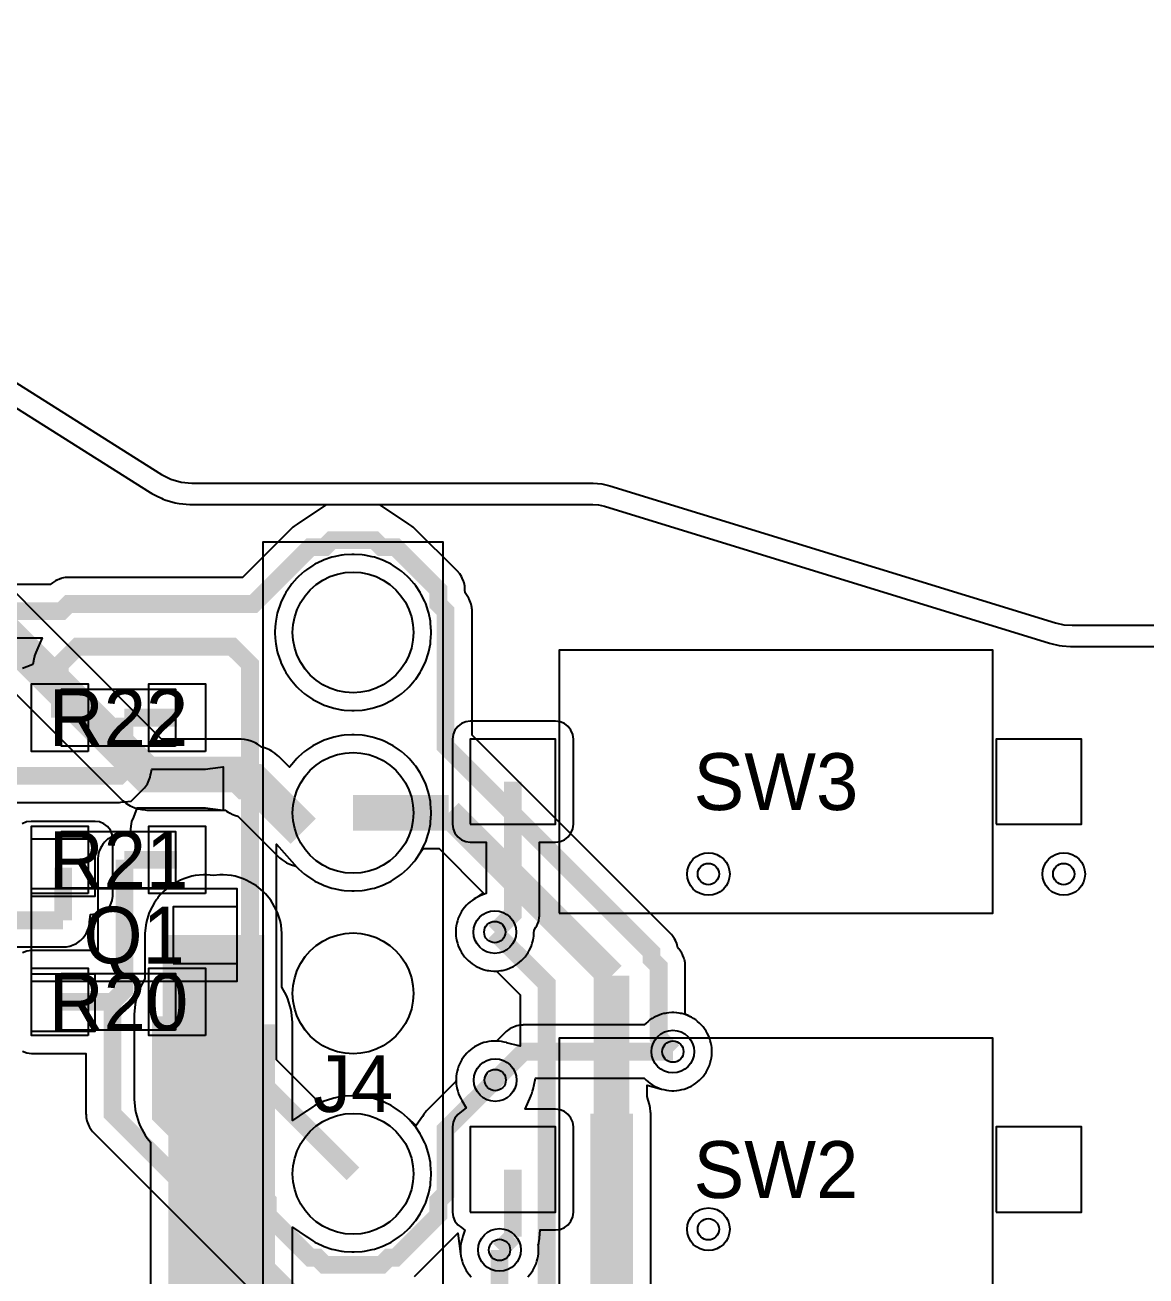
# Model space of a CAD drawing. Header units: millimetres. Extents: x -74 to 74, y -33 to 26.
# Drawn here: x 25.39 to 41.16, y 4.34 to 21.95 of the extents above; entities that cross this region are included whole.
import ezdxf
from ezdxf.enums import TextEntityAlignment as Align

# ---------------------------------------------------------------- set-up
doc = ezdxf.new("R2010")
doc.units = ezdxf.units.MM
for name, color, linetype in [('COBRE_BAIXO', 7, 'Continuous'), ('COBRE_CIMA', 7, 'Continuous'), ('CONTORNO', 7, 'Continuous'), ('CORPOS_BAIXO', 7, 'Continuous'), ('CORPOS_CIMA', 7, 'Continuous'), ('PADS_BAIXO', 7, 'Continuous'), ('PADS_CIMA', 7, 'Continuous'), ('PLANO_GND_BAIXO', 7, 'Continuous'), ('PLANO_GND_CIMA', 7, 'Continuous'), ('REFS_BAIXO', 7, 'Continuous'), ('REFS_CIMA', 7, 'Continuous'), ('VIAS', 7, 'Continuous')]:
    doc.layers.add(name, color=color, linetype=linetype)

msp = doc.modelspace()

# ---------------------------------------------------------------- linework, layer by layer
at = {"layer": 'COBRE_BAIXO'}
for points, const_width in [([(19, 13.7), (25.9, 13.7), (26, 13.8), (28.6, 13.8), (29.4, 14.6), (29.6, 14.6), (29.7, 14.7), (30.3, 14.7), (30.4, 14.6), (30.6, 14.6), (31.2, 14), (31.2, 13.8), (31.3, 13.7), (31.3, 11.8), (34.2, 8.9), (34.2, 8.8), (34.3, 8.7), (34.3, 7.7), (34.5, 7.5)], 0.25), ([(30, 5.78), (28.55, 7.23), (28.55, 12.95), (28.3, 13.2), (26.125, 13.2), (25.875, 12.95), (25.875, 12.2)], 0.25), ([(26.783, 12.2), (26.783, 11.458), (26.708, 11.383), (10.3, 11.383), (9.552, 12.131), (8.939, 12.131)], 0.25), ([(27.525, 12.2), (26.783, 12.2)], 0.25), ([(31.346, 10.86), (30, 10.86)], 0.5), ([(33.638, 8.568), (31.346, 10.86)], 0.4), ([(26.783, 10.2), (26.783, 8.366), (26.617, 8.2)], 0.25), ([(27.525, 10.2), (26.783, 10.2)], 0.25), ([(31.995, 9.183), (32.725, 8.453), (32.725, -8.929), (33.424, -9.628), (35.247, -9.628)], 0.25), ([(33.638, 6.627), (33.638, 8.568)], 0.5), ([(25.875, 8.2), (26.617, 8.2)], 0.25), ([(26.617, 8.2), (26.617, 6.623), (30, 3.24)], 0.25), ([(32, 7.1), (31.3, 6.4), (31.3, 5.5), (31.2, 5.4), (31.2, 5.2), (30.6, 4.6), (30.5, 4.6), (30.4, 4.5), (29.6, 4.5), (29.5, 4.6), (29.4, 4.6), (28.8, 5.2), (28.8, 5.4), (28.7, 5.5), (28.7, 6.3), (28, 7), (28, 7.6), (27.8, 7.8)], 0.25), ([(33.638, -3.076), (33.638, 6.627)], 0.6), ([(33.974, -10.901), (32.061, -8.988), (32.061, 4.709)], 0.25)]:
    msp.add_lwpolyline(points, dxfattribs=dict(at, const_width=const_width))
at = {"layer": 'COBRE_CIMA'}
for points, const_width in [([(24.2, 14.2), (24.3, 14.1), (24.4, 14.1), (27.1, 11.4), (28.4, 11.4), (28.5, 11.3), (28.6, 11.3), (29.3, 10.6)], 0.5), ([(32.25, 11.3), (32.25, 9.438), (31.995, 9.183)], 0.25), ([(25.92, 10.09), (25.92, 9.348)], 0.25), ([(27.92, 7.999), (27.92, 9.14)], 1.2), ([(28.15, 7.884), (28.15, 9.14)], 1.2), ([(28.15, 7.45), (28.15, 9.14)], 1.2), ([(20.57, 9.348), (25.92, 9.348)], 0.25), ([(28.15, 6.628), (27.92, 6.858), (27.92, 7.999)], 1.5), ([(28.15, 6.628), (28.15, 7.884)], 1.5), ([(28.15, 4.07), (28.15, 7.45)], 1.5), ([(34.5, 7.5), (32.4, 7.5), (32, 7.1)], 0.25), ([(28.15, 2.814), (28.15, 6.628)], 1.5), ([(32.25, 5.84), (32.25, 4.898)], 0.25), ([(32.25, 4.898), (32.061, 4.709)], 0.25), ([(28.15, -1), (28.15, 4.07)], 1.2)]:
    msp.add_lwpolyline(points, dxfattribs=dict(at, const_width=const_width))
at = {"layer": 'CONTORNO'}
msp.add_lwpolyline([(10.893, 21.949), (11.001, 21.821), (13.33, 19.752), (13.449, 19.669), (13.584, 19.618), (13.728, 19.6), (20.769, 19.6), (20.918, 19.586), (21.062, 19.544), (21.196, 19.477), (27.304, 15.623), (27.438, 15.556), (27.582, 15.514), (27.731, 15.5), (33.38, 15.5), (33.499, 15.491), (33.615, 15.465), (39.885, 13.535), (40.001, 13.509), (40.12, 13.5), (49.5, 13.5)], dxfattribs=at)
at = {"layer": 'CORPOS_BAIXO'}
for points in [[(27.5, 11.8), (25.9, 11.8), (25.9, 12.6), (27.5, 12.6)], [(27.5, 9.8), (25.9, 9.8), (25.9, 10.6), (27.5, 10.6)], [(27.5, 7.8), (25.9, 7.8), (25.9, 8.6), (27.5, 8.6)]]:
    msp.add_lwpolyline(points, close=True, dxfattribs=at)
at = {"layer": 'CORPOS_CIMA'}
for points in [[(28.73, -0.57), (31.27, -0.57), (31.27, 14.67), (28.73, 14.67)], [(32.9, 9.45), (39, 9.45), (39, 13.15), (32.9, 13.15)], [(25.47, 8.49), (28.37, 8.49), (28.37, 9.79), (25.47, 9.79)], [(32.9, 3.99), (39, 3.99), (39, 7.69), (32.9, 7.69)]]:
    msp.add_lwpolyline(points, close=True, dxfattribs=at)
at = {"layer": 'PADS_BAIXO'}
for points in [[(30.85, 13.4), (30.843, 13.289), (30.821, 13.18), (30.785, 13.075), (30.736, 12.975), (30.674, 12.883), (30.601, 12.799), (30.517, 12.726), (30.425, 12.664), (30.325, 12.615), (30.22, 12.579), (30.111, 12.557), (30, 12.55), (29.889, 12.557), (29.78, 12.579), (29.675, 12.615), (29.575, 12.664), (29.483, 12.726), (29.399, 12.799), (29.326, 12.883), (29.264, 12.975), (29.215, 13.075), (29.179, 13.18), (29.157, 13.289), (29.15, 13.4), (29.157, 13.511), (29.179, 13.62), (29.215, 13.725), (29.264, 13.825), (29.326, 13.917), (29.399, 14.001), (29.483, 14.074), (29.575, 14.136), (29.675, 14.185), (29.78, 14.221), (29.889, 14.243), (30, 14.25), (30.111, 14.243), (30.22, 14.221), (30.325, 14.185), (30.425, 14.136), (30.517, 14.074), (30.601, 14.001), (30.674, 13.917), (30.736, 13.825), (30.785, 13.725), (30.821, 13.62), (30.843, 13.511)], [(26.275, 11.725), (25.475, 11.725), (25.475, 12.675), (26.275, 12.675)], [(27.925, 11.725), (27.125, 11.725), (27.125, 12.675), (27.925, 12.675)], [(30.85, 10.86), (30.843, 10.749), (30.821, 10.64), (30.785, 10.535), (30.736, 10.435), (30.674, 10.343), (30.601, 10.259), (30.517, 10.186), (30.425, 10.124), (30.325, 10.075), (30.22, 10.039), (30.111, 10.017), (30, 10.01), (29.889, 10.017), (29.78, 10.039), (29.675, 10.075), (29.575, 10.124), (29.483, 10.186), (29.399, 10.259), (29.326, 10.343), (29.264, 10.435), (29.215, 10.535), (29.179, 10.64), (29.157, 10.749), (29.15, 10.86), (29.157, 10.971), (29.179, 11.08), (29.215, 11.185), (29.264, 11.285), (29.326, 11.377), (29.399, 11.461), (29.483, 11.534), (29.575, 11.596), (29.675, 11.645), (29.78, 11.681), (29.889, 11.703), (30, 11.71), (30.111, 11.703), (30.22, 11.681), (30.325, 11.645), (30.425, 11.596), (30.517, 11.534), (30.601, 11.461), (30.674, 11.377), (30.736, 11.285), (30.785, 11.185), (30.821, 11.08), (30.843, 10.971)], [(26.275, 9.725), (25.475, 9.725), (25.475, 10.675), (26.275, 10.675)], [(27.925, 9.725), (27.125, 9.725), (27.125, 10.675), (27.925, 10.675)], [(30.85, 8.32), (30.843, 8.209), (30.821, 8.1), (30.785, 7.995), (30.736, 7.895), (30.674, 7.803), (30.601, 7.719), (30.517, 7.646), (30.425, 7.584), (30.325, 7.535), (30.22, 7.499), (30.111, 7.477), (30, 7.47), (29.889, 7.477), (29.78, 7.499), (29.675, 7.535), (29.575, 7.584), (29.483, 7.646), (29.399, 7.719), (29.326, 7.803), (29.264, 7.895), (29.215, 7.995), (29.179, 8.1), (29.157, 8.209), (29.15, 8.32), (29.157, 8.431), (29.179, 8.54), (29.215, 8.645), (29.264, 8.745), (29.326, 8.837), (29.399, 8.921), (29.483, 8.994), (29.575, 9.056), (29.675, 9.105), (29.78, 9.141), (29.889, 9.163), (30, 9.17), (30.111, 9.163), (30.22, 9.141), (30.325, 9.105), (30.425, 9.056), (30.517, 8.994), (30.601, 8.921), (30.674, 8.837), (30.736, 8.745), (30.785, 8.645), (30.821, 8.54), (30.843, 8.431)], [(26.275, 7.725), (25.475, 7.725), (25.475, 8.675), (26.275, 8.675)], [(27.925, 7.725), (27.125, 7.725), (27.125, 8.675), (27.925, 8.675)], [(30.85, 5.78), (30.843, 5.669), (30.821, 5.56), (30.785, 5.455), (30.736, 5.355), (30.674, 5.263), (30.601, 5.179), (30.517, 5.106), (30.425, 5.044), (30.325, 4.995), (30.22, 4.959), (30.111, 4.937), (30, 4.93), (29.889, 4.937), (29.78, 4.959), (29.675, 4.995), (29.575, 5.044), (29.483, 5.106), (29.399, 5.179), (29.326, 5.263), (29.264, 5.355), (29.215, 5.455), (29.179, 5.56), (29.157, 5.669), (29.15, 5.78), (29.157, 5.891), (29.179, 6), (29.215, 6.105), (29.264, 6.205), (29.326, 6.297), (29.399, 6.381), (29.483, 6.454), (29.575, 6.516), (29.675, 6.565), (29.78, 6.601), (29.889, 6.623), (30, 6.63), (30.111, 6.623), (30.22, 6.601), (30.325, 6.565), (30.425, 6.516), (30.517, 6.454), (30.601, 6.381), (30.674, 6.297), (30.736, 6.205), (30.785, 6.105), (30.821, 6), (30.843, 5.891)]]:
    msp.add_lwpolyline(points, close=True, dxfattribs=at)
at = {"layer": 'PADS_CIMA'}
for points in [[(30.85, 13.4), (30.843, 13.289), (30.821, 13.18), (30.785, 13.075), (30.736, 12.975), (30.674, 12.883), (30.601, 12.799), (30.517, 12.726), (30.425, 12.664), (30.325, 12.615), (30.22, 12.579), (30.111, 12.557), (30, 12.55), (29.889, 12.557), (29.78, 12.579), (29.675, 12.615), (29.575, 12.664), (29.483, 12.726), (29.399, 12.799), (29.326, 12.883), (29.264, 12.975), (29.215, 13.075), (29.179, 13.18), (29.157, 13.289), (29.15, 13.4), (29.157, 13.511), (29.179, 13.62), (29.215, 13.725), (29.264, 13.825), (29.326, 13.917), (29.399, 14.001), (29.483, 14.074), (29.575, 14.136), (29.675, 14.185), (29.78, 14.221), (29.889, 14.243), (30, 14.25), (30.111, 14.243), (30.22, 14.221), (30.325, 14.185), (30.425, 14.136), (30.517, 14.074), (30.601, 14.001), (30.674, 13.917), (30.736, 13.825), (30.785, 13.725), (30.821, 13.62), (30.843, 13.511)], [(31.65, 10.7), (32.85, 10.7), (32.85, 11.9), (31.65, 11.9)], [(39.05, 10.7), (40.25, 10.7), (40.25, 11.9), (39.05, 11.9)], [(30.85, 10.86), (30.843, 10.749), (30.821, 10.64), (30.785, 10.535), (30.736, 10.435), (30.674, 10.343), (30.601, 10.259), (30.517, 10.186), (30.425, 10.124), (30.325, 10.075), (30.22, 10.039), (30.111, 10.017), (30, 10.01), (29.889, 10.017), (29.78, 10.039), (29.675, 10.075), (29.575, 10.124), (29.483, 10.186), (29.399, 10.259), (29.326, 10.343), (29.264, 10.435), (29.215, 10.535), (29.179, 10.64), (29.157, 10.749), (29.15, 10.86), (29.157, 10.971), (29.179, 11.08), (29.215, 11.185), (29.264, 11.285), (29.326, 11.377), (29.399, 11.461), (29.483, 11.534), (29.575, 11.596), (29.675, 11.645), (29.78, 11.681), (29.889, 11.703), (30, 11.71), (30.111, 11.703), (30.22, 11.681), (30.325, 11.645), (30.425, 11.596), (30.517, 11.534), (30.601, 11.461), (30.674, 11.377), (30.736, 11.285), (30.785, 11.185), (30.821, 11.08), (30.843, 10.971)], [(25.47, 9.69), (26.37, 9.69), (26.37, 10.49), (25.47, 10.49)], [(27.47, 8.74), (28.37, 8.74), (28.37, 9.54), (27.47, 9.54)], [(30.85, 8.32), (30.843, 8.209), (30.821, 8.1), (30.785, 7.995), (30.736, 7.895), (30.674, 7.803), (30.601, 7.719), (30.517, 7.646), (30.425, 7.584), (30.325, 7.535), (30.22, 7.499), (30.111, 7.477), (30, 7.47), (29.889, 7.477), (29.78, 7.499), (29.675, 7.535), (29.575, 7.584), (29.483, 7.646), (29.399, 7.719), (29.326, 7.803), (29.264, 7.895), (29.215, 7.995), (29.179, 8.1), (29.157, 8.209), (29.15, 8.32), (29.157, 8.431), (29.179, 8.54), (29.215, 8.645), (29.264, 8.745), (29.326, 8.837), (29.399, 8.921), (29.483, 8.994), (29.575, 9.056), (29.675, 9.105), (29.78, 9.141), (29.889, 9.163), (30, 9.17), (30.111, 9.163), (30.22, 9.141), (30.325, 9.105), (30.425, 9.056), (30.517, 8.994), (30.601, 8.921), (30.674, 8.837), (30.736, 8.745), (30.785, 8.645), (30.821, 8.54), (30.843, 8.431)], [(25.47, 7.79), (26.37, 7.79), (26.37, 8.59), (25.47, 8.59)], [(30.85, 5.78), (30.843, 5.669), (30.821, 5.56), (30.785, 5.455), (30.736, 5.355), (30.674, 5.263), (30.601, 5.179), (30.517, 5.106), (30.425, 5.044), (30.325, 4.995), (30.22, 4.959), (30.111, 4.937), (30, 4.93), (29.889, 4.937), (29.78, 4.959), (29.675, 4.995), (29.575, 5.044), (29.483, 5.106), (29.399, 5.179), (29.326, 5.263), (29.264, 5.355), (29.215, 5.455), (29.179, 5.56), (29.157, 5.669), (29.15, 5.78), (29.157, 5.891), (29.179, 6), (29.215, 6.105), (29.264, 6.205), (29.326, 6.297), (29.399, 6.381), (29.483, 6.454), (29.575, 6.516), (29.675, 6.565), (29.78, 6.601), (29.889, 6.623), (30, 6.63), (30.111, 6.623), (30.22, 6.601), (30.325, 6.565), (30.425, 6.516), (30.517, 6.454), (30.601, 6.381), (30.674, 6.297), (30.736, 6.205), (30.785, 6.105), (30.821, 6), (30.843, 5.891)], [(31.65, 5.24), (32.85, 5.24), (32.85, 6.44), (31.65, 6.44)], [(39.05, 5.24), (40.25, 5.24), (40.25, 6.44), (39.05, 6.44)]]:
    msp.add_lwpolyline(points, close=True, dxfattribs=at)
at = {"layer": 'PLANO_GND_BAIXO'}
for points in [[(21.049, 19.215), (27.144, 15.369), (27.144, 15.369), (27.17, 15.355), (27.17, 15.355), (27.237, 15.321), (27.304, 15.288), (27.304, 15.288), (27.328, 15.277), (27.354, 15.268), (27.354, 15.268), (27.498, 15.226), (27.498, 15.226), (27.526, 15.219), (27.554, 15.215), (27.703, 15.201), (27.731, 15.2), (27.731, 15.2), (29.626, 15.2), (29.213, 14.925), (29.213, 14.924), (29.172, 14.897), (29.172, 14.897), (29.153, 14.882), (29.135, 14.865), (29.135, 14.865), (28.445, 14.175), (26, 14.175), (26, 14.175), (25.988, 14.174), (25.976, 14.174), (25.975, 14.174), (25.951, 14.171), (25.951, 14.171), (25.903, 14.162), (25.903, 14.162), (25.898, 14.16), (25.889, 14.158), (25.884, 14.156), (25.88, 14.155), (25.879, 14.155), (25.86, 14.147), (25.84, 14.139), (25.84, 14.139), (25.837, 14.137), (25.834, 14.136), (25.834, 14.136), (25.823, 14.13), (25.813, 14.124), (25.813, 14.124), (25.772, 14.097), (25.771, 14.097), (25.739, 14.075), (19.406, 14.075)], [(34.188, -2.916), (34.188, 6.627), (34.188, 6.627), (34.187, 6.652), (34.181, 6.71), (34.172, 6.758), (34.154, 6.815), (34.138, 6.869), (34.138, 7.029), (34.342, 6.974), (34.342, 6.973), (34.374, 6.965), (34.374, 6.965), (34.393, 6.961), (34.412, 6.957), (34.412, 6.957), (34.444, 6.953), (34.444, 6.953), (34.484, 6.95), (34.516, 6.95), (34.556, 6.953), (34.556, 6.953), (34.588, 6.957), (34.588, 6.957), (34.607, 6.961), (34.626, 6.965), (34.626, 6.965), (34.658, 6.973), (34.695, 6.986), (34.725, 6.999), (34.761, 7.016), (34.789, 7.032), (34.822, 7.054), (34.847, 7.074), (34.877, 7.1), (34.9, 7.123), (34.926, 7.152), (34.946, 7.178), (34.968, 7.211), (34.984, 7.239), (35.001, 7.275), (35.014, 7.305), (35.026, 7.342), (35.035, 7.374), (35.035, 7.374), (35.039, 7.393), (35.043, 7.412), (35.043, 7.412), (35.047, 7.444), (35.047, 7.444), (35.05, 7.484), (35.05, 7.516), (35.047, 7.556), (35.047, 7.556), (35.043, 7.588), (35.043, 7.588), (35.039, 7.607), (35.035, 7.626), (35.035, 7.626), (35.026, 7.658), (35.014, 7.695), (35.001, 7.725), (34.984, 7.761), (34.968, 7.789), (34.946, 7.822), (34.926, 7.848), (34.9, 7.877), (34.877, 7.9), (34.847, 7.926), (34.822, 7.946), (34.789, 7.968), (34.761, 7.984), (34.761, 7.984), (34.745, 7.992), (34.725, 8.001), (34.725, 8.002), (34.675, 8.026), (34.675, 8.7), (34.675, 8.7), (34.674, 8.712), (34.674, 8.725), (34.674, 8.725), (34.671, 8.749), (34.671, 8.749), (34.662, 8.797), (34.661, 8.801), (34.655, 8.82), (34.642, 8.852), (34.636, 8.866), (34.636, 8.866), (34.624, 8.887), (34.597, 8.928), (34.597, 8.928), (34.582, 8.947), (34.581, 8.948), (34.569, 8.963), (34.562, 8.997), (34.555, 9.02), (34.555, 9.02), (34.536, 9.066), (34.524, 9.087), (34.497, 9.128), (34.497, 9.128), (34.482, 9.147), (34.465, 9.165), (34.465, 9.165), (31.675, 11.955), (31.675, 13.7), (31.674, 13.725), (31.674, 13.725), (31.674, 13.727), (31.674, 13.727), (31.672, 13.738), (31.671, 13.749), (31.671, 13.749), (31.662, 13.797), (31.662, 13.797), (31.661, 13.799), (31.657, 13.811), (31.657, 13.811), (31.655, 13.82), (31.655, 13.82), (31.645, 13.843), (31.636, 13.866), (31.636, 13.866), (31.63, 13.878), (31.629, 13.879), (31.629, 13.88), (31.624, 13.887), (31.597, 13.928), (31.597, 13.928), (31.577, 13.958), (31.575, 14), (31.575, 14), (31.574, 14.014), (31.574, 14.024), (31.574, 14.025), (31.571, 14.049), (31.571, 14.049), (31.562, 14.097), (31.562, 14.097), (31.558, 14.11), (31.555, 14.12), (31.555, 14.12), (31.536, 14.166), (31.536, 14.166), (31.524, 14.187), (31.524, 14.188), (31.503, 14.227), (31.465, 14.265), (30.865, 14.865), (30.865, 14.865), (30.847, 14.882), (30.828, 14.897), (30.828, 14.897), (30.787, 14.924), (30.787, 14.925), (30.374, 15.2), (33.369, 15.2), (33.369, 15.2), (33.369, 15.2), (33.375, 15.2), (33.455, 15.194), (33.538, 15.175), (39.797, 13.248), (39.797, 13.248), (39.819, 13.242), (39.819, 13.242), (39.935, 13.216), (39.978, 13.21), (40.097, 13.201), (40.12, 13.2), (40.12, 13.2), (49.47, 13.2)], [(19.406, 13.325), (25.625, 13.325), (25.539, 13.116), (25.539, 13.116), (25.52, 13.07), (25.52, 13.07), (25.517, 13.06), (25.513, 13.047), (25.513, 13.047), (25.494, 12.951), (25.41, 12.916), (25.35, 12.892)], [(11.068, 11.008), (26.708, 11.008), (26.708, 11.008), (26.708, 11.008), (26.716, 11.008), (26.733, 11.009), (26.733, 11.009), (26.878, 11.023), (26.972, 11.117), (26.973, 11.118), (27.048, 11.193), (27.048, 11.193), (27.065, 11.211), (27.08, 11.23), (27.08, 11.23), (27.107, 11.271), (27.119, 11.292), (27.138, 11.338), (27.138, 11.338), (27.145, 11.361), (27.145, 11.361), (27.152, 11.395), (27.154, 11.409), (27.168, 11.475), (27.925, 11.475), (27.925, 11.475), (27.99, 11.483), (27.99, 11.484), (28.175, 11.508), (28.175, 10.892), (27.99, 10.916), (27.99, 10.916), (27.925, 10.925), (27.925, 10.925), (27.125, 10.925), (26.96, 10.925), (26.909, 10.8), (26.909, 10.8), (26.884, 10.74), (26.875, 10.675), (26.875, 10.675), (26.863, 10.584), (26.76, 10.574), (26.759, 10.574), (26.74, 10.572), (26.734, 10.571), (26.734, 10.571), (26.686, 10.562), (26.686, 10.562), (26.673, 10.558), (26.663, 10.555), (26.663, 10.555), (26.617, 10.536), (26.596, 10.524), (26.555, 10.497), (26.555, 10.497), (26.552, 10.494), (26.536, 10.482), (26.536, 10.482), (26.501, 10.447), (26.501, 10.447), (26.489, 10.431), (26.486, 10.428), (26.486, 10.428), (26.459, 10.387), (26.447, 10.366), (26.428, 10.32), (26.428, 10.32), (26.425, 10.31), (26.421, 10.297), (26.421, 10.297), (26.412, 10.249), (26.412, 10.249), (26.409, 10.225), (26.409, 10.225), (26.409, 10.212), (26.408, 10.2), (26.408, 10.2), (26.408, 8.925), (26.275, 8.925), (25.475, 8.925), (25.41, 8.916), (25.35, 8.892)], [(25.35, 7.508), (25.41, 7.484), (25.475, 7.475), (26.242, 7.475), (26.242, 6.623), (26.242, 6.623), (26.243, 6.611), (26.243, 6.598), (26.243, 6.598), (26.246, 6.574), (26.246, 6.574), (26.255, 6.526), (26.255, 6.526), (26.259, 6.513), (26.262, 6.503), (26.262, 6.503), (26.281, 6.457), (26.293, 6.436), (26.32, 6.395), (26.32, 6.395), (26.335, 6.376), (26.352, 6.358), (26.352, 6.358), (29, 3.71)], [(30.865, 4.335), (31.465, 4.935), (31.476, 4.946), (31.514, 4.654), (31.514, 4.654), (31.517, 4.629), (31.518, 4.621), (31.518, 4.621), (31.522, 4.602), (31.526, 4.583), (31.526, 4.583), (31.535, 4.551), (31.547, 4.514), (31.56, 4.484), (31.577, 4.448), (31.593, 4.42), (31.615, 4.388), (31.635, 4.362), (31.635, 4.361), (31.641, 4.355), (31.661, 4.332)]]:
    msp.add_lwpolyline(points, dxfattribs=at)
msp.add_lwpolyline([(29.138, 10.178), (29.211, 10.094), (29.234, 10.071), (29.318, 9.998), (29.318, 9.998), (29.344, 9.978), (29.436, 9.916), (29.464, 9.9), (29.564, 9.851), (29.594, 9.838), (29.595, 9.838), (29.7, 9.802), (29.7, 9.802), (29.731, 9.794), (29.84, 9.772), (29.84, 9.772), (29.845, 9.771), (29.873, 9.768), (29.984, 9.761), (29.984, 9.761), (30.016, 9.761), (30.016, 9.761), (30.127, 9.768), (30.155, 9.771), (30.16, 9.772), (30.16, 9.772), (30.269, 9.794), (30.3, 9.802), (30.3, 9.802), (30.405, 9.838), (30.406, 9.838), (30.436, 9.851), (30.536, 9.9), (30.564, 9.916), (30.656, 9.978), (30.682, 9.998), (30.682, 9.998), (30.766, 10.071), (30.789, 10.094), (30.862, 10.178), (30.862, 10.178), (30.882, 10.204), (30.944, 10.296), (30.987, 10.36), (31.21, 10.36), (31.833, 9.736), (31.674, 9.629), (31.674, 9.629), (31.648, 9.609), (31.618, 9.583), (31.595, 9.56), (31.569, 9.53), (31.549, 9.505), (31.527, 9.472), (31.511, 9.444), (31.494, 9.408), (31.481, 9.378), (31.468, 9.341), (31.46, 9.309), (31.46, 9.309), (31.456, 9.29), (31.452, 9.271), (31.452, 9.271), (31.448, 9.239), (31.448, 9.239), (31.445, 9.199), (31.445, 9.167), (31.448, 9.127), (31.448, 9.127), (31.452, 9.095), (31.452, 9.095), (31.456, 9.076), (31.46, 9.057), (31.46, 9.057), (31.468, 9.025), (31.481, 8.988), (31.494, 8.958), (31.511, 8.922), (31.527, 8.894), (31.549, 8.861), (31.569, 8.835), (31.595, 8.806), (31.618, 8.783), (31.648, 8.757), (31.674, 8.737), (31.706, 8.715), (31.734, 8.699), (31.77, 8.682), (31.8, 8.669), (31.837, 8.656), (31.869, 8.648), (31.869, 8.648), (31.888, 8.644), (31.907, 8.64), (31.907, 8.64), (31.912, 8.64), (31.939, 8.636), (31.979, 8.633), (31.98, 8.633), (32.017, 8.631), (32.017, 8.631), (32.35, 8.298), (32.35, 7.575), (32.159, 7.626), (32.158, 7.627), (32.126, 7.635), (32.126, 7.635), (32.107, 7.639), (32.088, 7.643), (32.088, 7.643), (32.056, 7.647), (32.056, 7.647), (32.016, 7.649), (31.984, 7.649), (31.945, 7.647), (31.944, 7.647), (31.912, 7.643), (31.912, 7.643), (31.893, 7.639), (31.874, 7.635), (31.874, 7.635), (31.842, 7.627), (31.805, 7.614), (31.775, 7.601), (31.739, 7.584), (31.711, 7.568), (31.678, 7.546), (31.652, 7.526), (31.623, 7.5), (31.6, 7.477), (31.574, 7.447), (31.554, 7.421), (31.532, 7.389), (31.516, 7.361), (31.499, 7.325), (31.486, 7.295), (31.474, 7.258), (31.465, 7.226), (31.465, 7.226), (31.461, 7.207), (31.457, 7.188), (31.457, 7.188), (31.457, 7.183), (31.453, 7.155), (31.451, 7.116), (31.451, 7.115), (31.448, 7.078), (31.035, 6.665), (31.035, 6.665), (31.018, 6.647), (31.003, 6.628), (30.976, 6.587), (30.976, 6.587), (30.89, 6.46), (30.767, 6.568), (30.766, 6.569), (30.682, 6.642), (30.682, 6.642), (30.656, 6.662), (30.564, 6.724), (30.536, 6.74), (30.436, 6.79), (30.406, 6.802), (30.405, 6.802), (30.3, 6.838), (30.3, 6.838), (30.269, 6.846), (30.16, 6.868), (30.16, 6.868), (30.155, 6.869), (30.127, 6.872), (30.016, 6.88), (30.016, 6.88), (29.984, 6.88), (29.984, 6.88), (29.873, 6.872), (29.845, 6.869), (29.84, 6.868), (29.84, 6.868), (29.731, 6.846), (29.7, 6.838), (29.7, 6.838), (29.594, 6.802), (29.53, 6.78), (28.925, 7.385), (28.925, 10.42), (29.138, 10.178)], close=True, dxfattribs=at)
at = {"layer": 'PLANO_GND_CIMA'}
for points in [[(21.049, 19.215), (27.144, 15.369), (27.144, 15.369), (27.17, 15.355), (27.17, 15.355), (27.237, 15.321), (27.304, 15.288), (27.304, 15.288), (27.328, 15.277), (27.354, 15.268), (27.354, 15.268), (27.498, 15.226), (27.498, 15.226), (27.526, 15.219), (27.554, 15.215), (27.703, 15.201), (27.731, 15.2), (27.731, 15.2), (33.369, 15.2), (33.369, 15.2), (33.375, 15.2), (33.455, 15.194), (33.538, 15.175), (39.797, 13.248), (39.797, 13.248), (39.819, 13.242), (39.819, 13.242), (39.935, 13.216), (39.978, 13.21), (40.097, 13.201), (40.12, 13.2), (40.12, 13.2), (49.47, 13.2)], [(24.177, 13.616), (25.462, 12.331), (26.746, 11.046), (26.747, 11.046), (26.763, 11.031), (26.765, 11.03), (26.765, 11.03), (26.802, 10.999), (26.843, 10.972), (26.843, 10.972), (26.866, 10.959), (26.886, 10.949), (26.887, 10.948), (26.932, 10.93), (26.979, 10.916), (27.027, 10.906), (27.076, 10.901), (27.076, 10.901), (27.1, 10.9), (27.1, 10.9), (28.201, 10.9), (28.201, 10.9), (28.202, 10.899), (28.203, 10.899), (28.222, 10.886), (28.243, 10.872), (28.273, 10.856), (28.286, 10.849), (28.287, 10.848), (28.332, 10.83), (28.332, 10.83), (28.377, 10.816), (28.946, 10.246), (28.947, 10.246), (28.963, 10.232), (28.965, 10.23), (28.965, 10.23), (29.003, 10.199), (29.043, 10.172), (29.043, 10.172), (29.066, 10.159), (29.086, 10.149), (29.087, 10.149), (29.132, 10.13), (29.179, 10.116), (29.179, 10.116), (29.194, 10.111), (29.211, 10.094), (29.234, 10.071), (29.318, 9.998), (29.318, 9.998), (29.344, 9.978), (29.436, 9.916), (29.464, 9.9), (29.564, 9.851), (29.594, 9.838), (29.595, 9.838), (29.7, 9.802), (29.7, 9.802), (29.731, 9.794), (29.84, 9.772), (29.84, 9.772), (29.845, 9.771), (29.873, 9.768), (29.984, 9.761), (29.984, 9.761), (30.016, 9.761), (30.016, 9.761), (30.127, 9.768), (30.155, 9.771), (30.16, 9.772), (30.16, 9.772), (30.269, 9.794), (30.3, 9.802), (30.3, 9.802), (30.405, 9.838), (30.406, 9.838), (30.436, 9.851), (30.536, 9.9), (30.564, 9.916), (30.656, 9.978), (30.682, 9.998), (30.682, 9.998), (30.766, 10.071), (30.789, 10.094), (30.862, 10.178), (30.862, 10.178), (30.882, 10.204), (30.944, 10.296), (30.96, 10.324), (31.009, 10.424), (31.022, 10.454), (31.022, 10.454), (31.058, 10.559), (31.058, 10.56), (31.066, 10.591), (31.088, 10.7), (31.088, 10.7), (31.088, 10.704), (31.092, 10.733), (31.099, 10.844), (31.099, 10.844), (31.099, 10.876), (31.099, 10.876), (31.092, 10.987), (31.088, 11.015), (31.088, 11.02), (31.088, 11.02), (31.066, 11.129), (31.058, 11.16), (31.058, 11.161), (31.022, 11.265), (31.022, 11.266), (31.009, 11.296), (30.96, 11.396), (30.944, 11.424), (30.882, 11.516), (30.862, 11.542), (30.862, 11.542), (30.789, 11.626), (30.766, 11.649), (30.682, 11.722), (30.682, 11.722), (30.656, 11.742), (30.564, 11.804), (30.536, 11.82), (30.436, 11.87), (30.406, 11.882), (30.405, 11.882), (30.3, 11.918), (30.3, 11.918), (30.269, 11.926), (30.16, 11.948), (30.16, 11.948), (30.155, 11.948), (30.127, 11.952), (30.016, 11.96), (30.016, 11.96), (29.984, 11.96), (29.984, 11.96), (29.873, 11.952), (29.845, 11.948), (29.84, 11.948), (29.84, 11.948), (29.731, 11.926), (29.7, 11.918), (29.7, 11.918), (29.595, 11.882), (29.594, 11.882), (29.564, 11.87), (29.464, 11.82), (29.436, 11.804), (29.344, 11.742), (29.318, 11.722), (29.318, 11.722), (29.234, 11.649), (29.211, 11.626), (29.138, 11.542), (29.138, 11.542), (29.104, 11.504), (29.029, 11.578), (28.954, 11.654), (28.953, 11.654), (28.937, 11.668), (28.935, 11.67), (28.935, 11.67), (28.898, 11.701), (28.857, 11.728), (28.857, 11.728), (28.834, 11.741), (28.814, 11.751), (28.814, 11.752), (28.768, 11.77), (28.721, 11.784), (28.716, 11.786), (28.7, 11.799), (28.698, 11.801), (28.697, 11.801), (28.657, 11.828), (28.657, 11.828), (28.634, 11.841), (28.614, 11.851), (28.613, 11.851), (28.568, 11.87), (28.521, 11.884), (28.473, 11.894), (28.424, 11.899), (28.424, 11.899), (28.4, 11.9), (28.4, 11.9), (27.307, 11.9), (24.754, 14.454)], [(21.295, 8.973), (25.92, 8.973), (25.92, 8.973), (25.932, 8.974), (25.945, 8.974), (25.945, 8.974), (25.969, 8.977), (25.969, 8.977), (26.017, 8.986), (26.017, 8.986), (26.03, 8.99), (26.04, 8.993), (26.04, 8.993), (26.086, 9.012), (26.107, 9.024), (26.148, 9.051), (26.148, 9.051), (26.151, 9.054), (26.167, 9.066), (26.167, 9.066), (26.202, 9.101), (26.202, 9.101), (26.214, 9.117), (26.217, 9.12), (26.217, 9.12), (26.244, 9.161), (26.256, 9.182), (26.275, 9.228), (26.275, 9.228), (26.278, 9.238), (26.282, 9.251), (26.282, 9.251), (26.291, 9.299), (26.291, 9.299), (26.292, 9.306), (26.294, 9.323), (26.294, 9.325), (26.304, 9.431), (26.37, 9.44), (26.435, 9.448), (26.495, 9.473), (26.547, 9.513), (26.587, 9.565), (26.611, 9.625), (26.62, 9.69), (26.62, 10.49), (26.611, 10.555), (26.587, 10.615), (26.547, 10.667), (26.495, 10.707), (26.435, 10.732), (26.37, 10.74), (25.47, 10.74), (25.405, 10.732), (25.345, 10.707)], [(29.15, 3.992), (29.15, 5.028), (29.342, 4.899), (29.344, 4.898), (29.436, 4.836), (29.436, 4.836), (29.464, 4.82), (29.564, 4.771), (29.594, 4.758), (29.595, 4.758), (29.7, 4.722), (29.7, 4.722), (29.731, 4.714), (29.84, 4.692), (29.84, 4.692), (29.845, 4.691), (29.873, 4.688), (29.984, 4.681), (29.984, 4.681), (30.016, 4.681), (30.016, 4.681), (30.127, 4.688), (30.155, 4.691), (30.16, 4.692), (30.16, 4.692), (30.269, 4.714), (30.3, 4.722), (30.3, 4.722), (30.405, 4.758), (30.406, 4.758), (30.436, 4.771), (30.536, 4.82), (30.564, 4.836), (30.656, 4.898), (30.682, 4.918), (30.682, 4.918), (30.766, 4.991), (30.789, 5.014), (30.862, 5.098), (30.862, 5.098), (30.882, 5.124), (30.944, 5.216), (30.96, 5.244), (31.009, 5.344), (31.022, 5.374), (31.022, 5.375), (31.058, 5.479), (31.058, 5.48), (31.066, 5.511), (31.088, 5.62), (31.088, 5.62), (31.088, 5.625), (31.092, 5.653), (31.099, 5.764), (31.099, 5.764), (31.099, 5.796), (31.099, 5.796), (31.092, 5.907), (31.088, 5.936), (31.088, 5.94), (31.088, 5.94), (31.066, 6.049), (31.058, 6.08), (31.058, 6.08), (31.022, 6.186), (31.022, 6.186), (31.009, 6.216), (30.96, 6.316), (30.944, 6.344), (30.882, 6.436), (30.862, 6.462), (30.862, 6.462), (30.789, 6.546), (30.766, 6.569), (30.682, 6.642), (30.682, 6.642), (30.656, 6.662), (30.564, 6.724), (30.536, 6.74), (30.436, 6.79), (30.406, 6.802), (30.405, 6.802), (30.3, 6.838), (30.3, 6.838), (30.269, 6.846), (30.16, 6.868), (30.16, 6.868), (30.155, 6.869), (30.127, 6.872), (30.016, 6.88), (30.016, 6.88), (29.984, 6.88), (29.984, 6.88), (29.873, 6.872), (29.845, 6.869), (29.84, 6.868), (29.84, 6.868), (29.731, 6.846), (29.7, 6.838), (29.7, 6.838), (29.595, 6.802), (29.594, 6.802), (29.564, 6.79), (29.464, 6.74), (29.436, 6.724), (29.436, 6.724), (29.344, 6.662), (29.342, 6.661), (29.15, 6.532), (29.15, 6.628), (29.15, 7.884), (29.15, 7.884), (29.149, 7.908), (29.149, 7.909), (29.134, 8.055), (29.125, 8.103), (29.125, 8.103), (29.082, 8.244), (29.063, 8.289), (29, 8.408), (29, 9.14), (29, 9.14), (28.999, 9.164), (28.999, 9.165), (28.987, 9.282), (28.978, 9.329), (28.978, 9.33), (28.944, 9.442), (28.944, 9.442), (28.925, 9.488), (28.869, 9.591), (28.842, 9.632), (28.842, 9.632), (28.767, 9.723), (28.733, 9.758), (28.642, 9.832), (28.642, 9.832), (28.601, 9.859), (28.497, 9.915), (28.452, 9.934), (28.452, 9.934), (28.34, 9.968), (28.34, 9.968), (28.292, 9.977), (28.174, 9.989), (28.125, 9.989), (28.035, 9.98), (27.945, 9.989), (27.895, 9.989), (27.778, 9.977), (27.73, 9.968), (27.73, 9.968), (27.618, 9.934), (27.618, 9.934), (27.573, 9.915), (27.469, 9.859), (27.428, 9.832), (27.428, 9.832), (27.337, 9.758), (27.307, 9.727), (27.293, 9.717), (27.293, 9.717), (27.293, 9.717), (27.254, 9.666), (27.254, 9.666), (27.253, 9.665), (27.252, 9.661), (27.232, 9.637), (27.228, 9.632), (27.228, 9.632), (27.201, 9.591), (27.145, 9.488), (27.126, 9.442), (27.126, 9.442), (27.092, 9.33), (27.092, 9.329), (27.083, 9.282), (27.071, 9.165), (27.071, 9.164), (27.07, 9.14), (27.07, 9.14), (27.07, 8.523), (27.007, 8.404), (26.988, 8.359), (26.945, 8.218), (26.945, 8.218), (26.936, 8.17), (26.921, 8.024), (26.921, 8.023), (26.92, 7.999), (26.92, 7.999), (26.92, 6.858), (26.92, 6.858), (26.921, 6.834), (26.921, 6.833), (26.936, 6.687), (26.945, 6.639), (26.945, 6.639), (26.988, 6.498), (27.007, 6.453), (27.076, 6.324), (27.103, 6.283), (27.15, 6.226), (27.15, 6.226), (27.15, 4.07)], [(32.461, 4.332), (32.487, 4.362), (32.507, 4.388), (32.529, 4.42), (32.545, 4.448), (32.562, 4.484), (32.575, 4.514), (32.587, 4.551), (32.596, 4.583), (32.596, 4.583), (32.6, 4.602), (32.604, 4.621), (32.604, 4.621), (32.608, 4.653), (32.608, 4.654), (32.611, 4.693), (32.611, 4.725), (32.611, 4.725), (32.608, 4.764), (32.608, 4.765), (32.607, 4.777), (32.612, 4.801), (32.621, 4.849), (32.621, 4.849), (32.622, 4.855), (32.624, 4.873), (32.624, 4.876), (32.634, 4.99), (32.85, 4.99), (32.915, 4.998), (32.975, 5.024), (33.027, 5.063), (33.066, 5.115), (33.092, 5.175), (33.1, 5.24), (33.1, 6.44), (33.092, 6.505), (33.066, 6.565), (33.027, 6.617), (32.975, 6.657), (32.915, 6.681), (32.85, 6.69), (32.424, 6.69), (32.501, 6.874), (32.501, 6.875), (32.506, 6.886), (32.514, 6.905), (32.514, 6.905), (32.526, 6.942), (32.535, 6.974), (32.535, 6.974), (32.539, 6.996), (32.543, 7.012), (32.565, 7.125), (34.094, 7.125), (34.123, 7.1), (34.146, 7.08), (34.152, 7.074), (34.153, 7.074), (34.178, 7.054), (34.211, 7.032), (34.239, 7.016), (34.275, 6.999), (34.305, 6.986), (34.342, 6.973), (34.374, 6.965), (34.374, 6.965), (34.393, 6.961), (34.412, 6.957), (34.412, 6.957), (34.444, 6.953), (34.444, 6.953), (34.484, 6.95), (34.516, 6.95), (34.556, 6.953), (34.556, 6.953), (34.588, 6.957), (34.588, 6.957), (34.607, 6.961), (34.626, 6.965), (34.626, 6.965), (34.658, 6.973), (34.695, 6.986), (34.725, 6.999), (34.761, 7.016), (34.789, 7.032), (34.822, 7.054), (34.847, 7.074), (34.877, 7.1), (34.9, 7.123), (34.926, 7.152), (34.946, 7.178), (34.968, 7.211), (34.984, 7.239), (35.001, 7.275), (35.014, 7.305), (35.026, 7.342), (35.035, 7.374), (35.035, 7.374), (35.039, 7.393), (35.043, 7.412), (35.043, 7.412), (35.047, 7.444), (35.047, 7.444), (35.05, 7.484), (35.05, 7.516), (35.047, 7.556), (35.047, 7.556), (35.043, 7.588), (35.043, 7.588), (35.039, 7.607), (35.035, 7.626), (35.035, 7.626), (35.026, 7.658), (35.014, 7.695), (35.001, 7.725), (34.984, 7.761), (34.968, 7.789), (34.946, 7.822), (34.926, 7.848), (34.9, 7.877), (34.877, 7.9), (34.847, 7.926), (34.822, 7.946), (34.789, 7.968), (34.761, 7.984), (34.725, 8.001), (34.695, 8.014), (34.658, 8.027), (34.626, 8.035), (34.626, 8.035), (34.607, 8.039), (34.588, 8.043), (34.588, 8.043), (34.556, 8.047), (34.556, 8.047), (34.516, 8.05), (34.484, 8.05), (34.444, 8.047), (34.444, 8.047), (34.412, 8.043), (34.412, 8.043), (34.393, 8.039), (34.374, 8.035), (34.374, 8.035), (34.342, 8.027), (34.305, 8.014), (34.275, 8.001), (34.239, 7.984), (34.211, 7.968), (34.178, 7.946), (34.153, 7.926), (34.152, 7.926), (34.146, 7.92), (34.123, 7.9), (34.094, 7.875), (32.4, 7.875), (32.4, 7.875), (32.388, 7.874), (32.376, 7.874), (32.375, 7.874), (32.351, 7.871), (32.351, 7.871), (32.303, 7.862), (32.303, 7.862), (32.29, 7.858), (32.28, 7.855), (32.28, 7.855), (32.234, 7.836), (32.213, 7.824), (32.172, 7.797), (32.172, 7.797), (32.153, 7.782), (32.135, 7.765), (32.135, 7.765), (32.022, 7.652), (31.985, 7.649), (31.984, 7.649), (31.945, 7.647), (31.917, 7.643), (31.912, 7.643), (31.912, 7.643), (31.893, 7.639), (31.874, 7.635), (31.874, 7.635), (31.842, 7.627), (31.805, 7.614), (31.775, 7.601), (31.739, 7.584), (31.711, 7.568), (31.678, 7.546), (31.652, 7.526), (31.623, 7.5), (31.6, 7.477), (31.574, 7.447), (31.554, 7.421), (31.532, 7.389), (31.516, 7.361), (31.499, 7.325), (31.486, 7.295), (31.474, 7.258), (31.465, 7.226), (31.465, 7.226), (31.461, 7.207), (31.457, 7.188), (31.457, 7.188), (31.453, 7.156), (31.453, 7.155), (31.451, 7.116), (31.451, 7.084), (31.453, 7.045), (31.453, 7.044), (31.457, 7.012), (31.457, 7.012), (31.461, 6.993), (31.465, 6.974), (31.465, 6.974), (31.474, 6.942), (31.486, 6.905), (31.499, 6.875), (31.516, 6.839), (31.532, 6.811), (31.592, 6.708), (31.525, 6.657), (31.525, 6.657), (31.473, 6.617), (31.433, 6.565), (31.409, 6.505), (31.4, 6.44), (31.4, 5.24), (31.409, 5.175), (31.433, 5.115), (31.473, 5.063), (31.525, 5.024), (31.525, 5.023), (31.575, 4.986), (31.547, 4.905), (31.547, 4.904), (31.535, 4.867), (31.535, 4.867), (31.526, 4.835), (31.526, 4.835), (31.522, 4.816), (31.518, 4.797), (31.518, 4.797), (31.514, 4.765), (31.514, 4.764), (31.512, 4.725), (31.512, 4.693), (31.514, 4.654), (31.514, 4.653), (31.518, 4.621), (31.518, 4.621), (31.522, 4.602), (31.526, 4.583), (31.526, 4.583), (31.535, 4.551), (31.547, 4.514), (31.56, 4.484), (31.577, 4.448), (31.593, 4.42), (31.615, 4.388), (31.635, 4.362), (31.661, 4.332)]]:
    msp.add_lwpolyline(points, dxfattribs=at)
for points in [[(31.009, 12.964), (31.022, 12.994), (31.022, 12.995), (31.058, 13.1), (31.058, 13.1), (31.066, 13.131), (31.088, 13.24), (31.088, 13.24), (31.088, 13.245), (31.092, 13.273), (31.099, 13.384), (31.099, 13.384), (31.099, 13.416), (31.099, 13.416), (31.092, 13.527), (31.088, 13.556), (31.088, 13.56), (31.088, 13.56), (31.066, 13.669), (31.058, 13.7), (31.058, 13.7), (31.022, 13.806), (31.022, 13.806), (31.009, 13.836), (30.96, 13.936), (30.944, 13.964), (30.882, 14.056), (30.862, 14.082), (30.862, 14.082), (30.789, 14.166), (30.766, 14.189), (30.682, 14.262), (30.682, 14.262), (30.656, 14.282), (30.564, 14.344), (30.536, 14.36), (30.436, 14.409), (30.406, 14.422), (30.405, 14.422), (30.3, 14.458), (30.3, 14.458), (30.269, 14.466), (30.16, 14.488), (30.16, 14.488), (30.155, 14.489), (30.127, 14.492), (30.016, 14.499), (30.016, 14.499), (29.984, 14.499), (29.984, 14.499), (29.873, 14.492), (29.845, 14.489), (29.84, 14.488), (29.84, 14.488), (29.731, 14.466), (29.7, 14.458), (29.7, 14.458), (29.595, 14.422), (29.594, 14.422), (29.564, 14.409), (29.464, 14.36), (29.436, 14.344), (29.344, 14.282), (29.318, 14.262), (29.318, 14.262), (29.234, 14.189), (29.211, 14.166), (29.138, 14.082), (29.138, 14.082), (29.118, 14.056), (29.056, 13.964), (29.04, 13.936), (28.991, 13.836), (28.978, 13.806), (28.978, 13.806), (28.942, 13.7), (28.942, 13.7), (28.934, 13.669), (28.912, 13.56), (28.912, 13.56), (28.912, 13.556), (28.908, 13.527), (28.901, 13.416), (28.901, 13.416), (28.901, 13.384), (28.901, 13.384), (28.908, 13.273), (28.912, 13.245), (28.912, 13.24), (28.912, 13.24), (28.934, 13.131), (28.942, 13.1), (28.942, 13.1), (28.978, 12.995), (28.978, 12.994), (28.991, 12.964), (29.04, 12.864), (29.056, 12.836), (29.118, 12.744), (29.138, 12.718), (29.138, 12.718), (29.211, 12.634), (29.234, 12.611), (29.318, 12.538), (29.318, 12.538), (29.344, 12.518), (29.436, 12.456), (29.464, 12.44), (29.564, 12.39), (29.594, 12.378), (29.595, 12.378), (29.7, 12.342), (29.7, 12.342), (29.731, 12.334), (29.84, 12.312), (29.84, 12.312), (29.845, 12.312), (29.873, 12.308), (29.984, 12.3), (29.984, 12.3), (30.016, 12.3), (30.016, 12.3), (30.127, 12.308), (30.155, 12.312), (30.16, 12.312), (30.16, 12.312), (30.269, 12.334), (30.3, 12.342), (30.3, 12.342), (30.405, 12.378), (30.406, 12.378), (30.436, 12.39), (30.536, 12.44), (30.564, 12.456), (30.656, 12.518), (30.682, 12.538), (30.682, 12.538), (30.766, 12.611), (30.789, 12.634), (30.862, 12.718), (30.862, 12.718), (30.882, 12.744), (30.944, 12.836), (30.96, 12.864), (31.009, 12.964)], [(31.8, 9.697), (31.8, 9.697), (31.77, 9.684), (31.734, 9.667), (31.706, 9.651), (31.674, 9.629), (31.648, 9.609), (31.618, 9.583), (31.595, 9.56), (31.569, 9.53), (31.549, 9.505), (31.527, 9.472), (31.511, 9.444), (31.494, 9.408), (31.481, 9.378), (31.468, 9.341), (31.46, 9.309), (31.46, 9.309), (31.456, 9.29), (31.452, 9.271), (31.452, 9.271), (31.448, 9.239), (31.448, 9.239), (31.445, 9.199), (31.445, 9.167), (31.448, 9.127), (31.448, 9.127), (31.452, 9.095), (31.452, 9.095), (31.456, 9.076), (31.46, 9.057), (31.46, 9.057), (31.468, 9.025), (31.481, 8.988), (31.494, 8.958), (31.511, 8.922), (31.527, 8.894), (31.549, 8.861), (31.569, 8.835), (31.595, 8.806), (31.618, 8.783), (31.648, 8.757), (31.674, 8.737), (31.706, 8.715), (31.734, 8.699), (31.77, 8.682), (31.8, 8.669), (31.837, 8.656), (31.869, 8.648), (31.869, 8.648), (31.888, 8.644), (31.907, 8.64), (31.907, 8.64), (31.939, 8.636), (31.939, 8.636), (31.979, 8.633), (32.011, 8.633), (32.05, 8.636), (32.051, 8.636), (32.083, 8.64), (32.083, 8.64), (32.102, 8.644), (32.121, 8.648), (32.121, 8.648), (32.153, 8.656), (32.19, 8.669), (32.22, 8.682), (32.256, 8.699), (32.284, 8.715), (32.316, 8.737), (32.343, 8.757), (32.372, 8.783), (32.395, 8.806), (32.421, 8.835), (32.441, 8.861), (32.463, 8.894), (32.479, 8.922), (32.496, 8.958), (32.509, 8.988), (32.522, 9.025), (32.53, 9.057), (32.53, 9.057), (32.534, 9.076), (32.538, 9.095), (32.538, 9.095), (32.542, 9.127), (32.542, 9.127), (32.543, 9.149), (32.544, 9.167), (32.544, 9.167), (32.547, 9.21), (32.574, 9.251), (32.574, 9.251), (32.586, 9.272), (32.605, 9.318), (32.605, 9.318), (32.608, 9.328), (32.612, 9.341), (32.612, 9.341), (32.621, 9.389), (32.621, 9.389), (32.624, 9.413), (32.624, 9.414), (32.624, 9.426), (32.625, 9.438), (32.625, 9.438), (32.625, 10.45), (32.85, 10.45), (32.915, 10.459), (32.975, 10.483), (33.027, 10.523), (33.066, 10.575), (33.092, 10.635), (33.1, 10.7), (33.1, 11.9), (33.092, 11.965), (33.066, 12.025), (33.027, 12.077), (32.975, 12.117), (32.915, 12.142), (32.85, 12.15), (31.65, 12.15), (31.585, 12.142), (31.525, 12.117), (31.473, 12.077), (31.433, 12.025), (31.409, 11.965), (31.4, 11.9), (31.4, 10.7), (31.409, 10.635), (31.433, 10.575), (31.473, 10.523), (31.525, 10.483), (31.585, 10.459), (31.65, 10.45), (31.875, 10.45), (31.875, 9.728), (31.8, 9.697)]]:
    msp.add_lwpolyline(points, close=True, dxfattribs=at)
at = {"layer": 'VIAS'}
for centre, radius in [((35, 10), 0.3), ((40, 10), 0.3), ((35, 10), 0.15), ((40, 10), 0.15), ((31.995, 9.183), 0.3), ((31.995, 9.183), 0.15), ((34.5, 7.5), 0.3), ((34.5, 7.5), 0.15), ((32, 7.1), 0.3), ((32, 7.1), 0.15), ((35, 5), 0.3), ((35, 5), 0.15), ((32.061, 4.709), 0.3), ((32.061, 4.709), 0.15)]:
    msp.add_circle(centre, radius, dxfattribs=at)

# ---------------------------------------------------------------- texts
at = {"layer": 'REFS_BAIXO'}
for s, p in [('R22', (26.7, 12.2)), ('R21', (26.7, 10.2)), ('R20', (26.7, 8.2))]:
    msp.add_text(s, height=0.8, dxfattribs=at).set_placement(p, align=Align.MIDDLE_CENTER)
at = {"layer": 'REFS_CIMA'}
for s, p in [('SW3', (35.95, 11.3)), ('Q1', (26.92, 9.14)), ('J4', (30, 7.05)), ('SW2', (35.95, 5.84))]:
    msp.add_text(s, height=0.8, dxfattribs=at).set_placement(p, align=Align.MIDDLE_CENTER)

doc.saveas('drawing.dxf')
